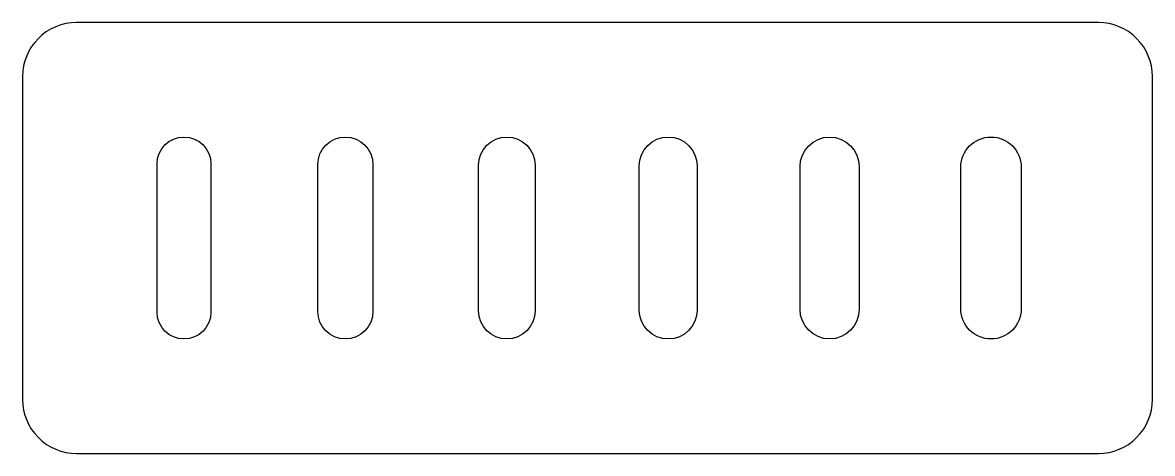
# Model space of a CAD drawing. Header units: millimetres. Extents: x -37 to 47, y -16 to 16.
import ezdxf

# ---------------------------------------------------------------- set-up
doc = ezdxf.new("R2010")
doc.units = ezdxf.units.MM
doc.layers.add('DECOUPE', color=7, linetype='Continuous')

msp = doc.modelspace()

# ---------------------------------------------------------------- linework, layer by layer
at = {"layer": 'DECOUPE'}
for points in [[(-37, 12), (-37, -12, 0.414214), (-33, -16), (43, -16, 0.414214), (47, -12), (47, 12, 0.414214), (43, 16), (-33, 16, 0.414214)], [(-23, 5.5), (-23, -5.5, -1), (-27, -5.5), (-27, 5.5, -1)], [(-10.95, 5.45), (-10.95, -5.45, -1), (-15.05, -5.45), (-15.05, 5.45, -1)], [(1.1, 5.4), (1.1, -5.4, -1), (-3.1, -5.4), (-3.1, 5.4, -1)], [(13.15, 5.35), (13.15, -5.35, -1), (8.85, -5.35), (8.85, 5.35, -1)], [(25.2, 5.3), (25.2, -5.3, -1), (20.8, -5.3), (20.8, 5.3, -1)], [(37.25, 5.25), (37.25, -5.25, -1), (32.75, -5.25), (32.75, 5.25, -1)]]:
    msp.add_lwpolyline(points, format="xyb", close=True, dxfattribs=at)

doc.saveas('drawing.dxf')
